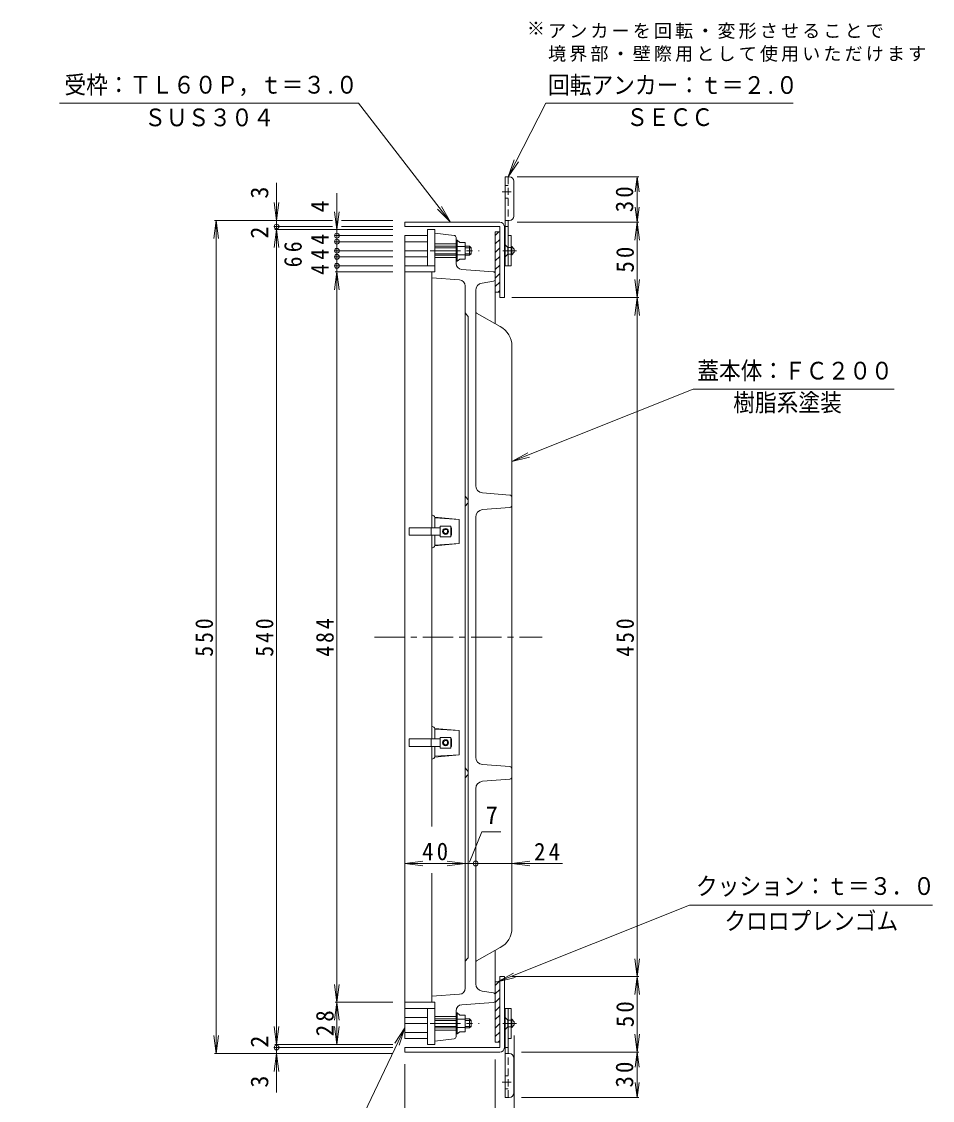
# Model space of a CAD drawing. Units: millimetres, scale not verified. Extents: x -584 to 700, y -548 to 542.
# Drawn here: x 61 to 664, y -172 to 542 of the extents above; entities that cross this region are included whole.
import ezdxf
from ezdxf.enums import TextEntityAlignment as Align

# ---------------------------------------------------------------- set-up
doc = ezdxf.new("R2010")
doc.units = ezdxf.units.MM
doc.header["$LTSCALE"] = 4
doc.header["$PDMODE"] = 32
doc.header["$PDSIZE"] = 3.2
for name, pattern in [('CHAIN1', [8, 5, -1, 1, -1]), ('CHAIN2', [12, 9, -1, 1, -1]), ('DASHED1', [1.8, 1.2, -0.6])]:
    doc.linetypes.add(name, pattern=pattern)
for name, color, linetype, lineweight in [('0-0_通り芯', 3, 'Continuous', 9), ('0-1_躯体', 2, 'Continuous', 9), ('0-2_仕上', 4, 'Continuous', 9), ('0-3_建具', 4, 'Continuous', 9), ('0-4_その他', 7, 'Continuous', 9), ('0-5_寸法', 7, 'Continuous', 9), ('0-6_ハッチ', 6, 'Continuous', 9), ('0-E', 2, 'Continuous', 9), ('0-F', 7, 'Continuous', 9)]:
    doc.layers.add(name, color=color, linetype=linetype, lineweight=lineweight)
doc.styles.add('ＭＳ ゴシック', font='')
doc.styles.get('ＭＳ ゴシック').set_extended_font_data('MS Gothic')

msp = doc.modelspace()

# ---------------------------------------------------------------- linework, layer by layer
at = {"layer": '0-0_通り芯'}
for p, q in [((347.34, 400.714), (334.654, 402.3)), ((334.654, 395.05), (348.654, 395.05)), ((348.654, 399.225), (348.654, 382.131)), ((334.654, 386.05), (348.654, 386.05)), ((332.654, 376.55), (332.654, 207.05)), ((350.939, 371.226), (332.654, 372.532)), ((373.261, 376.649), (352.369, 378.141)), ((374.654, 371.851), (374.654, 375.153)), ((374.654, 342.165), (374.654, 371.837)), ((354.654, 367.236), (354.654, -98.136)), ((365.947, 369.163), (373.366, 370.366)), ((361.654, 364.213), (361.654, 235.025)), ((354.983, 349.139), (356.325, 347.461)), ((356.654, 346.523), (356.654, -77.424)), ((377.948, 340.332), (362.193, 349.1)), ((385.654, 327.225), (385.654, -58.126)), ((366.102, 230.056), (384.32, 228.698)), ((356.325, 225.961), (354.983, 227.639)), ((354.983, 221.461), (356.325, 223.139)), ((333.825, 214.964), (332.654, 215.55)), ((384.32, 220.402), (366.102, 219.044)), ((334.654, 207.05), (334.654, 213.623)), ((350.654, 212.55), (350.654, 196.55)), ((361.654, 214.075), (361.654, 55.025)), ((332.654, 202.05), (332.654, 67.05)), ((334.654, 202.05), (334.654, 195.477)), ((333.825, 194.135), (332.654, 193.55)), ((333.825, 74.964), (332.654, 75.55)), ((334.654, 67.05), (334.654, 73.623)), ((350.654, 56.55), (350.654, 72.55)), ((332.654, 9.107), (332.654, 62.05)), ((334.654, 62.05), (334.654, 55.477)), ((333.825, 54.135), (332.654, 53.55)), ((384.32, 48.698), (366.102, 50.055)), ((354.983, 47.639), (356.325, 45.961)), ((356.325, 43.139), (354.983, 41.46)), ((366.102, 39.044), (384.32, 40.401)), ((361.654, -95.114), (361.654, 34.074)), ((332.654, -107.45), (332.654, -21.812)), ((377.948, -71.233), (362.193, -80.001)), ((354.983, -80.039), (356.325, -78.361)), ((374.654, -73.066), (374.654, -102.737)), ((365.947, -100.064), (373.366, -101.266)), ((350.939, -102.126), (332.654, -103.432)), ((348.654, -130.126), (348.654, -113.032)), ((373.261, -107.55), (352.369, -109.042)), ((334.654, -116.95), (348.654, -116.95)), ((334.654, -125.95), (348.654, -125.95)), ((347.34, -131.615), (334.654, -133.2))]:
    msp.add_line(p, q, dxfattribs=at)
for points in [[(334.654, 213.55), (350.654, 212.55), (334.654, 214.05)], [(334.654, 195.55), (350.654, 196.55), (334.654, 195.05)], [(334.654, 73.55), (350.654, 72.55), (334.654, 74.05)], [(334.654, 55.55), (350.654, 56.55), (334.654, 55.05)]]:
    msp.add_lwpolyline(points, dxfattribs=at)
for centre, radius, start, end in [((347.154, 399.225), 1.5, 0, 82.87521), ((352.654, 382.131), 4, 180, 265.91434), ((373.154, 375.153), 1.5, 0, 85.91425), ((373.154, 371.851), 1.5, 278.1293, 0), ((350.654, 367.236), 4, 0, 85.91428), ((366.654, 364.213), 5, 98.13034, 180), ((370.654, 327.225), 15, 0, 60.90312), ((366.654, 235.025), 5, 180, 263.65976), ((356.154, 228.576), 1.5, 180, 218.65952), ((355.154, 225.024), 1.5, 0, 38.65952), ((355.154, 224.076), 1.5, 321.34012, 0), ((384.154, 227.207), 1.5, 0, 83.65987), ((384.154, 221.892), 1.5, 276.34024, 0), ((333.154, 213.623), 1.5, 0, 63.43748), ((356.154, 220.524), 1.5, 141.34012, 180), ((366.654, 214.075), 5, 96.34026, 180), ((333.154, 195.477), 1.5, 296.56252, 0), ((333.154, 73.623), 1.5, 0, 63.43748), ((333.154, 55.477), 1.5, 296.56252, 0), ((366.654, 55.025), 5, 180, 263.65974), ((356.154, 48.576), 1.5, 180, 218.65988), ((355.154, 45.024), 1.5, 0, 38.65988), ((355.154, 44.076), 1.5, 321.34048, 0), ((384.154, 47.207), 1.5, 0, 83.65976), ((356.154, 40.523), 1.5, 141.34048, 180), ((366.654, 34.074), 5, 96.34024, 180), ((384.154, 41.892), 1.5, 276.34013, 0), ((370.654, -58.126), 15, 299.09688, 0), ((350.654, -98.136), 4, 274.08572, 0), ((366.654, -95.114), 5, 180, 261.86966), ((373.154, -106.054), 1.5, 274.08575, 0), ((373.154, -102.751), 1.5, 0, 81.8707), ((352.654, -113.032), 4, 94.08566, 180), ((347.154, -130.126), 1.5, 277.12479, 0)]:
    msp.add_arc(centre, radius, start, end, dxfattribs=at)
at = {"layer": '0-1_躯体'}
for p, q in [((381.154, 439.55), (381.154, 380.55)), ((383.954, 439.55), (381.154, 439.55)), ((386.954, 413.55), (386.954, 436.55)), ((383.954, 410.55), (381.154, 410.55)), ((383.154, 410.555), (383.154, 380.55)), ((329.654, 400.55), (314.654, 400.55)), ((314.654, 400.55), (314.654, -131.45)), ((329.654, 380.55), (329.654, 404.55)), ((334.654, 404.55), (329.654, 404.55)), ((334.654, 376.55), (334.654, 404.55)), ((380.654, 400.55), (381.154, 400.55)), ((380.654, 400.55), (380.654, 380.55)), ((383.154, 406.55), (381.154, 406.55)), ((383.154, 400.55), (385.154, 400.55)), ((383.154, 399.3), (383.154, 400.55)), ((385.154, 400.55), (385.154, 380.55)), ((329.654, 396.549), (314.654, 396.549)), ((348.654, 393.55), (334.654, 393.55)), ((348.654, 397.55), (349.454, 397.55)), ((349.454, 383.55), (349.454, 397.55)), ((349.454, 397.55), (351.054, 396.075)), ((349.454, 393.312), (354.654, 393.312)), ((351.054, 396.075), (354.654, 396.075)), ((354.654, 393.55), (357.654, 393.55)), ((357.654, 387.55), (357.654, 393.55)), ((358.654, 392.55), (357.654, 393.55)), ((385.654, 393.3), (385.154, 393.3)), ((387.154, 391.55), (385.654, 393.3)), ((385.654, 387.8), (385.654, 393.3)), ((329.654, 390.55), (314.654, 390.55)), ((329.654, 386.55), (314.654, 386.55)), ((348.654, 392.55), (334.654, 392.55)), ((348.654, 388.55), (334.654, 388.55)), ((348.654, 387.55), (334.654, 387.55)), ((349.454, 387.787), (354.654, 387.787)), ((358.654, 392.55), (354.654, 392.55)), ((354.654, 388.55), (358.654, 388.55)), ((354.654, 387.55), (357.654, 387.55)), ((357.654, 387.55), (358.654, 388.55)), ((358.654, 388.55), (358.654, 392.55)), ((380.953, 386.55), (380.953, 390.55)), ((381.154, 386.55), (380.953, 386.55)), ((385.654, 387.8), (385.154, 387.8)), ((385.654, 387.8), (387.154, 389.55)), ((387.154, 389.55), (387.154, 391.55)), ((334.654, 380.55), (314.654, 380.55)), ((348.654, 383.55), (349.454, 383.55)), ((349.454, 383.55), (351.054, 385.025)), ((380.654, 380.55), (385.154, 380.55)), ((381.154, 380.55), (383.154, 380.55)), ((383.154, 381.8), (383.154, 380.55)), ((334.654, 376.55), (314.654, 376.55)), ((334.654, -107.45), (314.654, -107.45)), ((334.654, -111.45), (314.654, -111.45)), ((329.654, -111.45), (329.654, -135.45)), ((334.654, -107.45), (334.654, -135.45)), ((380.654, -111.45), (385.154, -111.45)), ((380.654, -131.45), (380.654, -111.45)), ((381.154, -111.45), (383.154, -111.45)), ((381.154, -170.45), (381.154, -111.45)), ((383.154, -141.455), (383.154, -111.45)), ((383.154, -112.7), (383.154, -111.45)), ((385.154, -131.45), (385.154, -111.45)), ((329.654, -117.45), (314.654, -117.45)), ((329.654, -121.45), (314.654, -121.45)), ((348.654, -118.45), (334.654, -118.45)), ((348.654, -119.45), (334.654, -119.45)), ((348.654, -114.45), (349.454, -114.45)), ((349.454, -114.45), (349.454, -128.45)), ((349.454, -114.45), (351.054, -115.925)), ((349.454, -118.688), (354.654, -118.688)), ((354.654, -118.45), (357.654, -118.45)), ((354.654, -119.45), (358.654, -119.45)), ((357.654, -118.45), (357.654, -124.45)), ((357.654, -118.45), (358.654, -119.45)), ((358.654, -119.45), (358.654, -123.45)), ((381.154, -117.45), (380.953, -117.45)), ((380.953, -117.45), (380.953, -121.45)), ((385.654, -118.7), (385.154, -118.7)), ((385.654, -118.7), (387.154, -120.45)), ((385.654, -118.7), (385.654, -124.2)), ((387.154, -120.45), (387.154, -122.45)), ((329.654, -127.45), (314.654, -127.45)), ((348.654, -123.45), (334.654, -123.45)), ((348.654, -124.45), (334.654, -124.45)), ((348.654, -128.45), (349.454, -128.45)), ((349.454, -124.213), (354.654, -124.213)), ((349.454, -128.45), (351.054, -126.975)), ((351.054, -126.975), (354.654, -126.975)), ((358.654, -123.45), (354.654, -123.45)), ((354.654, -124.45), (357.654, -124.45)), ((358.654, -123.45), (357.654, -124.45)), ((385.654, -124.2), (385.154, -124.2)), ((387.154, -122.45), (385.654, -124.2)), ((329.654, -131.45), (314.654, -131.45)), ((334.654, -135.45), (329.654, -135.45)), ((380.654, -131.45), (381.154, -131.45)), ((383.154, -130.2), (383.154, -131.45)), ((383.154, -131.45), (385.154, -131.45)), ((383.154, -137.45), (381.154, -137.45)), ((383.954, -141.45), (381.154, -141.45)), ((386.954, -144.45), (386.954, -167.45)), ((383.954, -170.45), (381.154, -170.45))]:
    msp.add_line(p, q, dxfattribs=at)
at = {"layer": '0-1_躯体', "linetype": 'DASHED1'}
for p, q in [((383.154, 439.545), (383.154, 410.555)), ((383.154, 433.8), (381.154, 433.8)), ((383.154, 425.3), (381.154, 425.3)), ((382.954, 388.3), (385.154, 388.3)), ((382.954, -119.2), (385.154, -119.2)), ((383.154, -170.445), (383.154, -141.455)), ((383.154, -156.2), (381.154, -156.2)), ((383.154, -164.7), (381.154, -164.7))]:
    msp.add_line(p, q, dxfattribs=at)
at = {"layer": '0-1_躯体', "linetype": 'CHAIN2'}
for p, q in [((385.154, 429.55), (379.154, 429.55)), ((388.702, 390.55), (379.617, 390.55)), ((388.702, -121.45), (379.617, -121.45)), ((385.154, -160.45), (379.154, -160.45))]:
    msp.add_line(p, q, dxfattribs=at)
at = {"layer": '0-1_躯体'}
for points in [[(351.054, 385.025), (354.654, 385.025), (354.654, 396.075)], [(381.154, 394.549), (380.953, 394.549), (380.953, 390.55)], [(351.054, -115.925), (354.654, -115.925), (354.654, -126.975)], [(381.154, -125.45), (380.953, -125.45), (380.953, -121.45)]]:
    msp.add_lwpolyline(points, dxfattribs=at)
at = {"layer": '0-1_躯体', "linetype": 'DASHED1'}
for points in [[(385.154, 392.8), (382.954, 392.8), (381.154, 394.55)], [(382.954, 392.8), (382.954, 388.3), (381.154, 386.55)], [(382.954, -123.7), (382.954, -119.2), (381.154, -117.45)], [(385.154, -123.7), (382.954, -123.7), (381.154, -125.45)]]:
    msp.add_lwpolyline(points, dxfattribs=at)
at = {"layer": '0-1_躯体'}
for centre, start, end in [((383.954, 436.55), 0, 90), ((383.954, 413.55), 270, 0), ((383.954, -144.45), 0, 90), ((383.954, -167.45), 270, 0)]:
    msp.add_arc(centre, 3, start, end, dxfattribs=at)
at = {"layer": '0-1_躯体', "color": 3}
for centre, start, end in [((356.154, 350.076), 180, 218.65981), ((355.154, 346.523), 0, 38.65981), ((363.154, 350.252), 180, 230.19394), ((355.154, -77.424), 321.34019, 0), ((356.154, -80.976), 141.34019, 180), ((363.154, -81.153), 129.80606, 180)]:
    msp.add_arc(centre, 1.5, start, end, dxfattribs=at)
at = {"layer": '0-2_仕上', "color": 2}
for p, q in [((338.154, 208.05), (345.154, 208.05)), ((338.154, 201.05), (338.154, 208.05)), ((345.154, 208.05), (345.154, 201.05)), ((338.154, 201.05), (345.154, 201.05)), ((338.154, 68.05), (338.154, 61.05)), ((338.154, 68.05), (345.154, 68.05)), ((345.154, 61.05), (345.154, 68.05)), ((338.154, 61.05), (345.154, 61.05))]:
    msp.add_line(p, q, dxfattribs=at)
at = {"layer": '0-2_仕上'}
for p, q in [((317.654, 207.05), (317.654, 202.05)), ((317.654, 207.05), (338.154, 207.05)), ((317.654, 202.05), (338.154, 202.05)), ((332.154, 207.05), (332.154, 202.05)), ((345.154, 207.05), (345.654, 207.05)), ((345.154, 202.05), (345.654, 202.05)), ((345.654, 207.05), (345.654, 202.05)), ((317.654, 62.05), (317.654, 67.05)), ((317.654, 67.05), (338.154, 67.05)), ((332.154, 62.05), (332.154, 67.05)), ((345.154, 67.05), (345.654, 67.05)), ((345.654, 62.05), (345.654, 67.05)), ((317.654, 62.05), (338.154, 62.05)), ((345.154, 62.05), (345.654, 62.05))]:
    msp.add_line(p, q, dxfattribs=at)
at = {"layer": '0-2_仕上', "color": 2}
for centre, radius in [((341.654, 204.55), 2), ((341.654, 204.55), 1.4), ((341.654, 64.55), 2), ((341.654, 64.55), 1.4)]:
    msp.add_circle(centre, radius, dxfattribs=at)
at = {"layer": '0-3_建具'}
for p, q in [((314.654, 406.55), (314.654, 409.55)), ((377.654, 409.55), (314.654, 409.55)), ((377.654, 406.55), (314.654, 406.55)), ((377.654, 406.55), (377.654, 359.55)), ((380.654, 406.565), (380.654, 359.55)), ((380.654, 359.55), (377.654, 359.55)), ((377.654, -137.45), (377.654, -90.45)), ((380.654, -90.45), (377.654, -90.45)), ((380.654, -137.45), (380.654, -90.45)), ((314.654, -137.45), (314.654, -140.45)), ((377.654, -137.45), (314.654, -137.45)), ((377.654, -140.45), (314.654, -140.45))]:
    msp.add_line(p, q, dxfattribs=at)
for centre, start, end in [((377.654, 406.55), 0, 90), ((377.654, -137.45), 270, 0)]:
    msp.add_arc(centre, 3, start, end, dxfattribs=at)
at = {"layer": '0-4_その他'}
for p, q in [((469.854, 439.55), (389.154, 439.55)), ((468.654, 439.55), (467.349, 429.635)), ((468.654, 439.55), (469.959, 429.635)), ((468.654, 439.55), (468.654, 409.55)), ((468.654, 409.55), (467.349, 419.464)), ((468.654, 409.55), (469.959, 419.464)), ((389.154, 409.55), (469.854, 409.55)), ((468.654, 409.55), (467.087, 397.652)), ((468.654, 409.55), (470.22, 397.652)), ((468.654, 359.55), (468.654, 409.55)), ((467.087, 371.447), (470.22, 347.652)), ((470.22, 371.447), (467.087, 347.652)), ((385.654, 359.55), (469.854, 359.55)), ((467.087, -102.348), (470.22, -78.553)), ((470.22, -102.348), (467.087, -78.553)), ((385.654, -90.45), (469.854, -90.45)), ((468.654, -140.45), (467.087, -128.553)), ((468.654, -140.45), (470.22, -128.553)), ((387.154, -241.451), (387.154, -129.45)), ((391.954, -140.45), (469.854, -140.45)), ((468.654, -140.45), (467.349, -150.365)), ((468.654, -140.45), (468.654, -170.45)), ((468.654, -140.45), (469.959, -150.365)), ((314.654, -148.45), (314.654, -241.451)), ((374.654, -145.45), (374.654, -201.451)), ((468.654, -170.45), (467.349, -160.536)), ((468.654, -170.45), (469.959, -160.536)), ((469.854, -170.45), (391.954, -170.45))]:
    msp.add_line(p, q, dxfattribs=at)
msp.add_lwpolyline([(468.654, -140.45), (468.654, -90.45), (468.654, 359.55)], dxfattribs=at)
at = {"layer": '0-6_ハッチ'}
for p, q in [((374.654, 400.734), (376.969, 403.05)), ((374.654, 403.05), (374.654, 363.05)), ((377.654, 403.05), (374.654, 403.05)), ((377.654, 363.05), (377.654, 403.05)), ((374.654, 395.077), (377.654, 398.077)), ((374.654, 389.421), (377.654, 392.421)), ((374.654, 383.764), (377.654, 386.764)), ((374.654, 378.107), (377.654, 381.107)), ((374.654, 372.45), (377.654, 375.45)), ((374.654, 366.793), (377.654, 369.793)), ((374.654, 363.05), (377.654, 363.05)), ((376.567, 363.05), (377.654, 364.136)), ((374.654, -96.266), (376.969, -93.95)), ((374.654, -93.95), (374.654, -133.95)), ((377.654, -93.95), (374.654, -93.95)), ((374.654, -101.923), (377.654, -98.923)), ((377.654, -133.95), (377.654, -93.95)), ((374.654, -107.579), (377.654, -104.579)), ((374.654, -113.236), (377.654, -110.236)), ((374.654, -118.893), (377.654, -115.893)), ((374.654, -124.55), (377.654, -121.55)), ((374.654, -130.207), (377.654, -127.207)), ((374.654, -133.95), (377.654, -133.95)), ((376.567, -133.95), (377.654, -132.864))]:
    msp.add_line(p, q, dxfattribs=at)
at = {"layer": '0-E', "color": 7}
for p, q in [((85.795, 488.293), (284.063, 488.293)), ((284.063, 488.293), (344.932, 409.55)), ((408.131, 488.293), (383.154, 439.55)), ((408.131, 488.293), (572.026, 488.293)), ((505.923, 298.877), (385.654, 250.821)), ((505.923, 298.877), (638.964, 298.877)), ((503.423, -43.097), (376.154, -93.95)), ((503.423, -43.097), (664.425, -43.097))]:
    msp.add_line(p, q, dxfattribs=at)
msp.add_lwpolyline([(60.617, -213.355), (272.316, -213.355), (314.654, -124.37)], dxfattribs=at)
at = {"layer": '0-F'}
for p, q in [((383.154, 439.55), (387.185, 450.852)), ((383.154, 439.55), (389.973, 449.424)), ((229.654, -167.269), (229.654, 435.53)), ((229.654, 410.55), (228.088, 422.447)), ((229.654, 410.55), (231.22, 422.447)), ((269.654, -135.45), (269.654, 428.607)), ((269.654, 404.55), (268.088, 416.447)), ((269.654, 404.55), (271.22, 416.447)), ((344.932, 409.55), (336.416, 418.005)), ((344.932, 409.55), (338.895, 419.921)), ((189.654, 410.55), (188.088, 398.652)), ((266.654, 410.55), (188.454, 410.55)), ((189.654, 410.55), (191.22, 398.652)), ((189.654, -141.45), (189.654, 410.55)), ((272.768, 410.55), (306.654, 410.55)), ((229.654, 404.549), (228.088, 392.652)), ((266.654, 406.55), (228.454, 406.55)), ((306.654, 404.549), (228.454, 404.549)), ((229.654, 404.549), (231.22, 392.652)), ((306.654, 400.55), (268.454, 400.55)), ((272.768, 406.55), (306.654, 406.55)), ((306.654, 396.549), (268.454, 396.549)), ((306.654, 390.55), (268.454, 390.55)), ((306.654, 386.55), (268.454, 386.55)), ((306.654, 380.55), (268.454, 380.55)), ((269.654, 376.55), (268.088, 364.652)), ((306.654, 376.55), (268.454, 376.55)), ((269.654, 376.55), (271.22, 364.652)), ((385.654, 250.821), (396.121, 256.69)), ((385.654, 250.821), (397.283, 253.781)), ((365.654, 5.406), (357.606, -14.679)), ((365.654, 5.406), (378.24, 5.406)), ((314.654, -15.486), (326.551, -13.919)), ((354.654, -15.486), (342.756, -13.919)), ((385.654, -15.486), (397.551, -13.919)), ((314.654, -15.486), (326.551, -17.052)), ((314.654, -15.486), (419.217, -15.486)), ((354.654, -15.486), (342.756, -17.052)), ((385.654, -15.486), (397.551, -17.052)), ((376.154, -93.95), (386.621, -88.081)), ((376.154, -93.95), (387.783, -90.99)), ((271.22, -95.553), (268.088, -119.347)), ((268.088, -95.553), (271.22, -119.347)), ((306.654, -107.45), (268.454, -107.45)), ((229.654, -135.45), (228.088, -123.553)), ((229.654, -135.45), (231.22, -123.553)), ((269.654, -135.45), (268.088, -123.553)), ((269.654, -135.45), (271.22, -123.553)), ((314.654, -124.37), (308.128, -134.441)), ((314.654, -124.37), (310.957, -135.787)), ((189.654, -141.45), (188.088, -129.553)), ((189.654, -141.45), (191.22, -129.553)), ((306.654, -135.45), (228.454, -135.45)), ((306.654, -141.45), (188.454, -141.45)), ((229.654, -141.45), (228.088, -153.348)), ((306.654, -137.45), (228.454, -137.45)), ((229.654, -141.45), (231.22, -153.348))]:
    msp.add_line(p, q, dxfattribs=at)
at = {"layer": '0-F', "linetype": 'CHAIN1'}
for p, q in [((331.585, 390.55), (363.877, 390.55)), ((294.654, 134.55), (405.654, 134.55)), ((331.585, -121.45), (363.877, -121.45))]:
    msp.add_line(p, q, dxfattribs=at)
at = {"layer": '0-F'}
for p in [(229.654, 406.55), (269.654, 400.55), (269.654, 396.549), (269.654, 390.55), (269.654, 386.55), (269.654, 380.55), (361.654, -15.486), (229.654, -137.45)]:
    msp.add_point(p, dxfattribs=at)

# ---------------------------------------------------------------- texts
at = {"layer": '0-4_その他', "color": 2, "char_height": 11.73, "attachment_point": 7, "rotation": 90, "style": 'ＭＳ ゴシック'}
for s, insert in [('\\T1.27;\\W0.95;30', (466.254, 416.05)), ('\\T1.27;\\W0.95;50', (466.654, 376.05)), ('\\T1.27;\\W0.9;450', (466.654, 121.55)), ('\\T1.27;\\W0.95;50', (466.654, -123.95)), ('\\T1.27;\\W0.95;30', (466.254, -163.95))]:
    msp.add_mtext(s, dxfattribs=dict(at, insert=insert))
at = {"layer": '0-5_寸法', "style": 'ＭＳ ゴシック'}
msp.add_text('※', height=8.798, dxfattribs=at).set_placement((395.594, 530.888), align=Align.BOTTOM_LEFT)
at = {"layer": '0-5_寸法', "char_height": 8.798, "attachment_point": 7, "style": 'ＭＳ ゴシック'}
for s, insert in [('\\T1.17;アンカーを回転・変形させることで', (409.594, 530.888)), ('\\T1.17;境界部・壁際用として使用いただけます', (409.594, 515.708))]:
    msp.add_mtext(s, dxfattribs=dict(at, insert=insert))
at = {"layer": '0-E', "style": 'ＭＳ ゴシック', "width": 0.9}
for s, p in [('受枠：ＴＬ６０Ｐ，ｔ＝３.０', (89.047, 491.168)), ('回転アンカー：ｔ＝２.０', (409.594, 490.98)), ('ＳＵＳ３０４', (141.929, 469.522)), ('ＳＥＣＣ', (461.478, 469.692)), ('蓋本体：ＦＣ２００', (508.538, 301.716)), ('樹脂系塗装', (532.397, 280.58)), ('クッション：ｔ＝３．０', (507.654, -39.811)), ('クロロプレンゴム', (526.524, -62.979))]:
    msp.add_text(s, height=11.73, dxfattribs=at).set_placement(p, align=Align.BOTTOM_LEFT)
at = {"layer": '0-F', "color": 2, "style": 'ＭＳ ゴシック'}
for s, p in [('3', (227.654, 425.089)), ('4', (267.654, 415.895)), ('2', (227.654, 398.597)), ('2', (227.654, -137.497)), ('3', (227.654, -163.99))]:
    msp.add_text(s, height=11.73, rotation=90, dxfattribs=at).set_placement(p, align=Align.BOTTOM_LEFT)
at = {"layer": '0-F', "color": 2, "style": 'ＭＳ ゴシック', "width": 0.9}
for s, p in [('4', (267.654, 394.55)), ('6', (249.82, 389.549)), ('4', (267.654, 384.55)), ('6', (249.82, 379.55)), ('4', (267.654, 374.55))]:
    msp.add_text(s, height=11.73, rotation=90, dxfattribs=at).set_placement(p, align=Align.BOTTOM_LEFT)
at = {"layer": '0-F', "color": 2, "style": 'ＭＳ ゴシック'}
msp.add_text('7', height=11.73, dxfattribs=at).set_placement((368.351, 7.204), align=Align.BOTTOM_LEFT)
at = {"layer": '0-F', "color": 2, "char_height": 11.73, "attachment_point": 7, "rotation": 90, "style": 'ＭＳ ゴシック'}
for s, insert in [('\\T1.27;\\W0.9;550', (187.654, 121.55)), ('\\T1.27;\\W0.9;540', (227.654, 121.55)), ('\\T1.27;\\W0.9;484', (267.654, 121.55)), ('\\T1.27;\\W0.95;28', (267.654, -129.95))]:
    msp.add_mtext(s, dxfattribs=dict(at, insert=insert))
at = {"layer": '0-F', "color": 2, "char_height": 11.73, "attachment_point": 7, "style": 'ＭＳ ゴシック'}
for s, insert in [('\\T1.27;\\W0.95;40', (326.154, -13.486)), ('\\T1.27;\\W0.95;24', (400.357, -13.486))]:
    msp.add_mtext(s, dxfattribs=dict(at, insert=insert))

doc.saveas('drawing.dxf')
